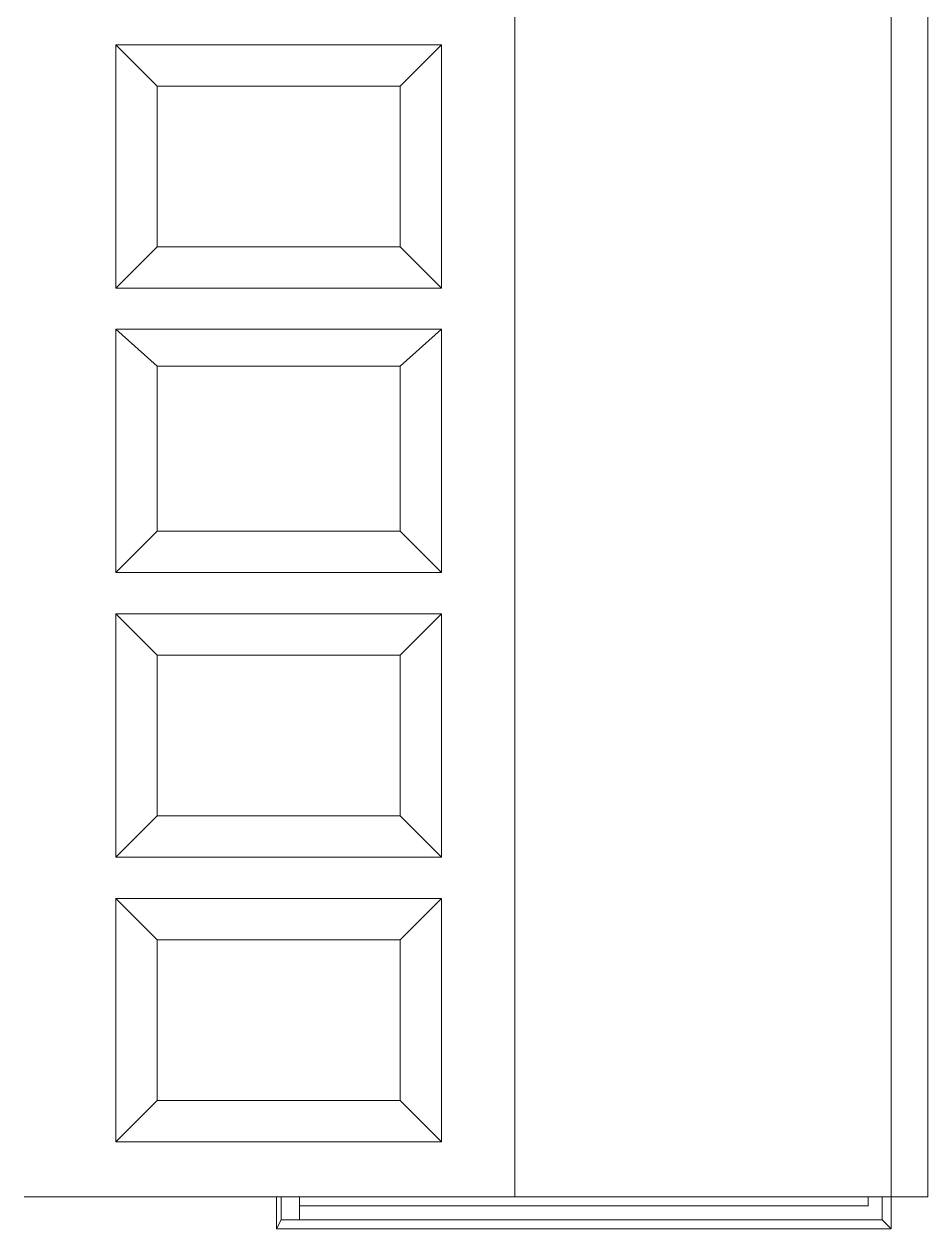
# Model space of a CAD drawing. Header units: millimetres. Extents: x -11 to 1219, y 0 to 1751.
# Drawn here: x 264.63 to 275.79, y 893.66 to 908.53 of the extents above; entities that cross this region are included whole.
import ezdxf

# ---------------------------------------------------------------- set-up
doc = ezdxf.new("R2010")
doc.units = ezdxf.units.MM
doc.header["$LTSCALE"] = 10
doc.layers.add('_MULTI_WIRE', color=9, linetype='CONTINUOUS')
doc.layers.add('PDF_Geometry', color=7, linetype='CONTINUOUS', true_color=0x151d1f)
doc.layers.get('_MULTI_WIRE').off()

# ---------------------------------------------------------------- blocks, each defined once
blk = doc.blocks.new('DVP-28SWS211R')
at = {"layer": 'PDF_Geometry', "color": 7, "lineweight": 9, "true_color": 0xffffff}
for p, q in [((17.845, -70.418), (17.845, -37.956)), ((22.491, -37.956), (22.491, -70.418)), ((22.944, -37.956), (22.944, -70.418)), ((13.426, -56.708), (12.916, -56.198)), ((12.916, -56.198), (12.916, -59.201)), ((16.939, -56.198), (12.916, -56.198)), ((16.939, -56.198), (16.429, -56.708)), ((16.939, -59.201), (16.939, -56.198)), ((13.426, -58.691), (13.426, -56.708)), ((16.429, -56.708), (13.426, -56.708)), ((16.429, -56.708), (16.429, -58.691)), ((12.916, -59.201), (13.426, -58.691)), ((13.426, -58.691), (16.429, -58.691)), ((16.429, -58.691), (16.939, -59.201)), ((12.916, -59.201), (16.939, -59.201)), ((13.426, -60.164), (12.916, -59.71)), ((16.939, -59.71), (12.916, -59.71)), ((12.916, -59.71), (12.916, -62.713)), ((16.939, -59.71), (16.429, -60.164)), ((16.939, -62.713), (16.939, -59.71)), ((13.426, -62.203), (13.426, -60.164)), ((16.429, -60.164), (13.426, -60.164)), ((16.429, -60.164), (16.429, -62.203)), ((12.916, -62.713), (13.426, -62.203)), ((13.426, -62.203), (16.429, -62.203)), ((16.429, -62.203), (16.939, -62.713)), ((12.916, -62.713), (16.939, -62.713)), ((16.939, -63.223), (12.916, -63.223)), ((13.426, -63.733), (12.916, -63.223)), ((12.916, -63.223), (12.916, -66.225)), ((16.939, -63.223), (16.429, -63.733)), ((16.939, -66.225), (16.939, -63.223)), ((16.429, -63.733), (13.426, -63.733)), ((13.426, -65.715), (13.426, -63.733)), ((16.429, -63.733), (16.429, -65.715)), ((12.916, -66.225), (13.426, -65.715)), ((13.426, -65.715), (16.429, -65.715)), ((16.429, -65.715), (16.939, -66.225)), ((12.916, -66.225), (16.939, -66.225)), ((16.939, -66.735), (12.916, -66.735)), ((13.426, -67.245), (12.916, -66.735)), ((12.916, -66.735), (12.916, -69.738)), ((16.939, -66.735), (16.429, -67.245)), ((16.939, -69.738), (16.939, -66.735)), ((16.429, -67.245), (13.426, -67.245)), ((13.426, -69.228), (13.426, -67.245)), ((16.429, -67.245), (16.429, -69.228)), ((12.916, -69.738), (13.426, -69.228)), ((13.426, -69.228), (16.429, -69.228)), ((16.429, -69.228), (16.939, -69.738)), ((12.916, -69.738), (16.939, -69.738)), ((22.944, -70.418), (11.783, -70.418)), ((14.899, -70.418), (14.899, -70.814)), ((14.956, -70.418), (14.956, -70.701)), ((15.183, -70.701), (15.183, -70.418)), ((22.207, -70.418), (22.207, -70.531)), ((22.377, -70.701), (22.377, -70.418)), ((22.491, -70.418), (22.491, -70.814)), ((15.183, -70.531), (22.207, -70.531)), ((14.956, -70.701), (14.899, -70.814)), ((14.956, -70.701), (22.377, -70.701)), ((22.491, -70.814), (22.377, -70.701)), ((14.899, -70.814), (22.491, -70.814))]:
    blk.add_line(p, q, dxfattribs=at)

msp = doc.modelspace()

# ---------------------------------------------------------------- block references
at = {"layer": '_MULTI_WIRE'}
msp.add_blockref('DVP-28SWS211R', (252.8495, 964.4776), dxfattribs=at)

doc.saveas('drawing.dxf')
